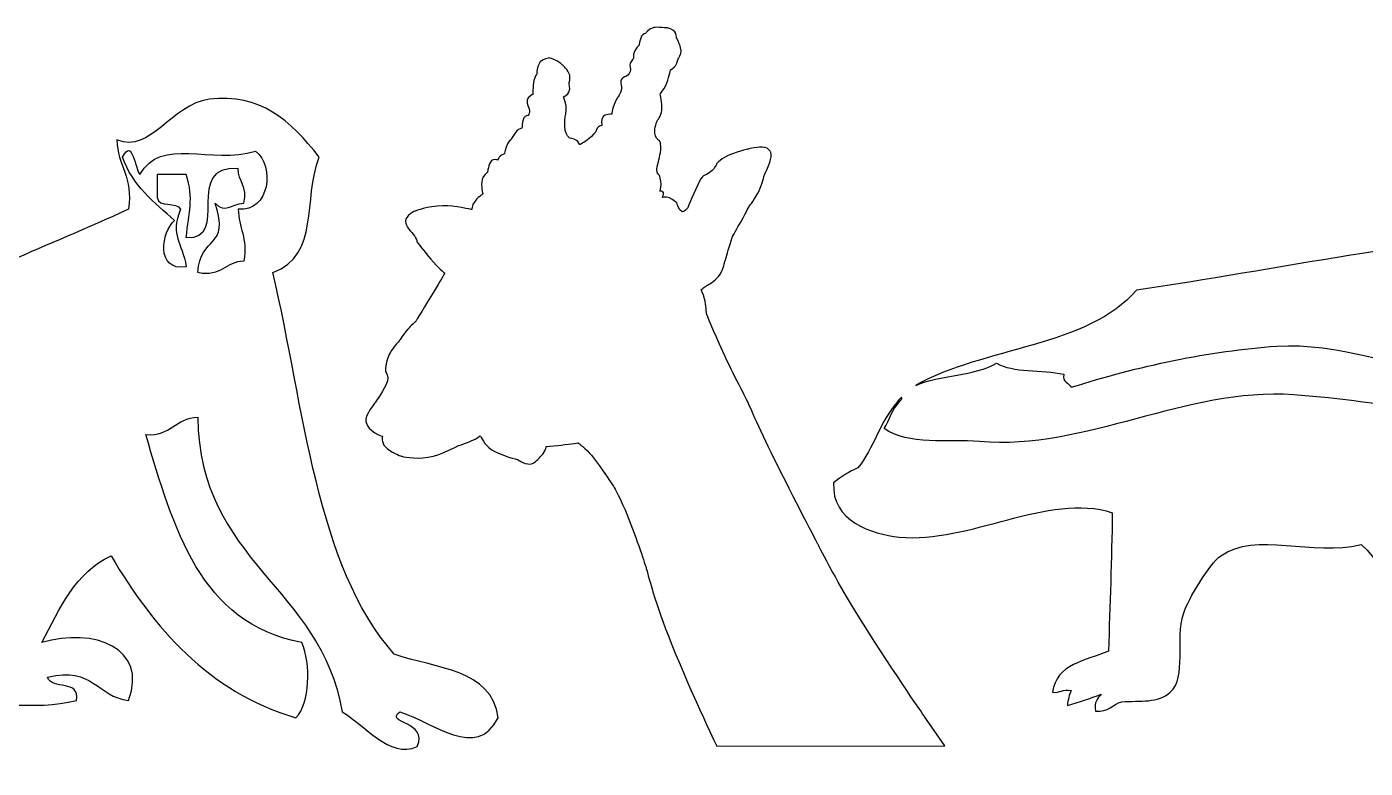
# Model space of a CAD drawing. Header units: centimetres. Extents: x -64 to 65, y -66 to 66.
# Drawn here: x -51.78 to -42.42, y -38.15 to -32.97 of the extents above; entities that cross this region are included whole.
import ezdxf

# ---------------------------------------------------------------- set-up
doc = ezdxf.new("R2010")
doc.units = ezdxf.units.CM
doc.header["$MEASUREMENT"] = 0
doc.layers.add('Layer 1', color=7, linetype='Continuous')

msp = doc.modelspace()

# ---------------------------------------------------------------- linework, layer by layer
at = {"layer": 'Layer 1'}
for points, knots in [([(-49.29399, -35.83276), (-49.29399, -35.83276), (-49.39509, -35.79781), (-49.4103, -35.72867), (-49.4103, -35.72867), (-49.41945, -35.68766), (-49.34561, -35.59693), (-49.34561, -35.59693), (-49.34561, -35.59693), (-49.34561, -35.59693), (-49.27946, -35.50888), (-49.25766, -35.4445), (-49.25766, -35.4445), (-49.24877, -35.41849), (-49.2716, -35.37761), (-49.2716, -35.37761), (-49.2716, -35.37761), (-49.2716, -35.37761), (-49.27536, -35.32239), (-49.24689, -35.25876), (-49.24689, -35.25876), (-49.23501, -35.23185), (-49.1749, -35.16123), (-49.1749, -35.16123), (-49.1749, -35.16123), (-49.1749, -35.16123), (-49.14863, -35.12133), (-49.11598, -35.08283), (-49.11598, -35.08283), (-49.09495, -35.05822), (-49.06177, -35.02864), (-49.06177, -35.02864), (-49.06177, -35.02864), (-49.06177, -35.02864), (-48.99094, -34.91487), (-48.93218, -34.81711), (-48.93218, -34.81711), (-48.89374, -34.75274), (-48.85844, -34.68958), (-48.85844, -34.68958), (-48.85844, -34.68958), (-48.85844, -34.68958), (-48.9026, -34.65362), (-48.9557, -34.59325), (-48.9557, -34.59325), (-48.99814, -34.54531), (-49.05209, -34.46998), (-49.05209, -34.46998), (-49.05209, -34.46998), (-49.05209, -34.46998), (-49.05706, -34.44508), (-49.06955, -34.4296), (-49.06955, -34.4296), (-49.09249, -34.40047), (-49.12995, -34.36673), (-49.13197, -34.32636), (-49.13197, -34.32636), (-49.13356, -34.28583), (-49.06196, -34.25495), (-49.06196, -34.25495), (-49.06196, -34.25495), (-49.06196, -34.25495), (-48.98184, -34.22167), (-48.87043, -34.21926), (-48.87043, -34.21926), (-48.79055, -34.21757), (-48.66805, -34.24617), (-48.66805, -34.24617), (-48.66805, -34.24617), (-48.66805, -34.24617), (-48.66961, -34.22019), (-48.64807, -34.18976), (-48.64807, -34.18976), (-48.63135, -34.16619), (-48.59073, -34.13634), (-48.59073, -34.13634), (-48.59073, -34.13634), (-48.59073, -34.13634), (-48.60563, -34.08176), (-48.59615, -34.03659), (-48.59615, -34.03659), (-48.59073, -34.01063), (-48.55855, -33.98359), (-48.55855, -33.98359), (-48.55855, -33.98359), (-48.55855, -33.98359), (-48.5517, -33.9285), (-48.53069, -33.90353), (-48.53069, -33.90353), (-48.51939, -33.89033), (-48.48725, -33.89961), (-48.48725, -33.89961), (-48.48725, -33.89961), (-48.48725, -33.89961), (-48.48042, -33.88127), (-48.46759, -33.86958), (-48.46759, -33.86958), (-48.45841, -33.86132), (-48.44216, -33.85863), (-48.44216, -33.85863), (-48.44216, -33.85863), (-48.44216, -33.85863), (-48.43303, -33.81574), (-48.41874, -33.7855), (-48.41874, -33.7855), (-48.41014, -33.76764), (-48.39257, -33.75534), (-48.39257, -33.75534), (-48.39257, -33.75534), (-48.39257, -33.75534), (-48.37408, -33.71822), (-48.35217, -33.6947), (-48.35217, -33.6947), (-48.33854, -33.68081), (-48.31714, -33.67565), (-48.31714, -33.67565), (-48.31714, -33.67565), (-48.31714, -33.67565), (-48.31754, -33.62924), (-48.30428, -33.60363), (-48.30428, -33.60363), (-48.296, -33.58752), (-48.27205, -33.58733), (-48.27205, -33.58733), (-48.27205, -33.58733), (-48.27205, -33.58733), (-48.26141, -33.56394), (-48.26432, -33.55106), (-48.26432, -33.55106), (-48.26877, -33.5291), (-48.28697, -33.50907), (-48.28117, -33.48174), (-48.28117, -33.48174), (-48.27598, -33.4566), (-48.24185, -33.44115), (-48.24185, -33.44115), (-48.24185, -33.44115), (-48.24185, -33.44115), (-48.24132, -33.38445), (-48.23304, -33.34214), (-48.23304, -33.34214), (-48.22836, -33.31777), (-48.21383, -33.29682), (-48.21383, -33.29682), (-48.21383, -33.29682), (-48.21383, -33.29682), (-48.21523, -33.24573), (-48.18914, -33.21281), (-48.18914, -33.21281), (-48.17409, -33.19365), (-48.1258, -33.18487), (-48.1258, -33.18487), (-48.1258, -33.18487), (-48.1258, -33.18487), (-48.10127, -33.19014), (-48.07434, -33.20485), (-48.07434, -33.20485), (-48.05534, -33.21512), (-48.03092, -33.23655), (-48.03092, -33.23655), (-48.03092, -33.23655), (-48.03092, -33.23655), (-47.99568, -33.26769), (-47.98292, -33.30547), (-47.98292, -33.30547), (-47.97707, -33.32288), (-47.98787, -33.36347), (-47.98787, -33.36347), (-47.98787, -33.36347), (-47.98787, -33.36347), (-47.97673, -33.3957), (-47.98837, -33.4235), (-47.98837, -33.4235), (-47.99525, -33.44046), (-48.02676, -33.45835), (-48.02676, -33.45835), (-48.02676, -33.45835), (-48.02676, -33.45835), (-48.01131, -33.48838), (-48.00877, -33.52264), (-48.00877, -33.52264), (-48.00594, -33.5614), (-48.01576, -33.60463), (-48.01576, -33.60463), (-48.01576, -33.60463), (-48.01576, -33.60463), (-48.02269, -33.6527), (-48.0142, -33.69266), (-48.0142, -33.69266), (-48.00804, -33.7206), (-47.98584, -33.74468), (-47.98584, -33.74468), (-47.98584, -33.74468), (-47.98584, -33.74468), (-47.9561, -33.74849), (-47.93467, -33.76259), (-47.93467, -33.76259), (-47.92218, -33.77047), (-47.91268, -33.79201), (-47.91268, -33.79201), (-47.91268, -33.79201), (-47.91268, -33.79201), (-47.87855, -33.77479), (-47.84585, -33.74827), (-47.84585, -33.74827), (-47.82558, -33.73218), (-47.80053, -33.70173), (-47.80053, -33.70173), (-47.80053, -33.70173), (-47.80053, -33.70173), (-47.79481, -33.67876), (-47.78243, -33.66596), (-47.78243, -33.66596), (-47.77447, -33.65821), (-47.75751, -33.65853), (-47.75751, -33.65853), (-47.75751, -33.65853), (-47.75751, -33.65853), (-47.76828, -33.61662), (-47.74775, -33.59312), (-47.74775, -33.59312), (-47.73852, -33.58235), (-47.68867, -33.57883), (-47.68867, -33.57883), (-47.68867, -33.57883), (-47.68867, -33.57883), (-47.6846, -33.5452), (-47.67269, -33.51152), (-47.67269, -33.51152), (-47.66499, -33.48959), (-47.64774, -33.46257), (-47.64774, -33.46257), (-47.64774, -33.46257), (-47.64774, -33.46257), (-47.6266, -33.43577), (-47.62017, -33.40447), (-47.62017, -33.40447), (-47.61665, -33.38703), (-47.62626, -33.35507), (-47.62626, -33.35507), (-47.62626, -33.35507), (-47.62626, -33.35507), (-47.6266, -33.34049), (-47.61597, -33.32903), (-47.61597, -33.32903), (-47.60877, -33.32085), (-47.58951, -33.31411), (-47.58951, -33.31411), (-47.58951, -33.31411), (-47.58951, -33.31411), (-47.56586, -33.30022), (-47.5594, -33.27969), (-47.5594, -33.27969), (-47.55406, -33.26225), (-47.56639, -33.23929), (-47.5594, -33.22286), (-47.5594, -33.22286), (-47.54887, -33.19857), (-47.53583, -33.18905), (-47.53583, -33.18905), (-47.53583, -33.18905), (-47.53583, -33.18905), (-47.54094, -33.16505), (-47.5308, -33.14127), (-47.5308, -33.14127), (-47.52143, -33.1187), (-47.49699, -33.09658), (-47.49699, -33.09658), (-47.49699, -33.09658), (-47.49699, -33.09658), (-47.49395, -33.05787), (-47.48003, -33.03319), (-47.48003, -33.03319), (-47.47156, -33.01819), (-47.44992, -33.01276), (-47.44992, -33.01276), (-47.44992, -33.01276), (-47.44992, -33.01276), (-47.44063, -32.98384), (-47.39518, -32.97286), (-47.39518, -32.97286), (-47.37229, -32.96733), (-47.29683, -32.97596), (-47.29683, -32.97596), (-47.29683, -32.97596), (-47.29683, -32.97596), (-47.26405, -32.98353), (-47.24645, -33.00308), (-47.24645, -33.00308), (-47.23618, -33.01446), (-47.23669, -33.04298), (-47.23669, -33.04298), (-47.23669, -33.04298), (-47.23669, -33.04298), (-47.20825, -33.0909), (-47.2042, -33.13323), (-47.2042, -33.13323), (-47.20206, -33.1604), (-47.22367, -33.18903), (-47.22367, -33.18903), (-47.22367, -33.18903), (-47.22367, -33.18903), (-47.22769, -33.21639), (-47.24367, -33.23978), (-47.24367, -33.23978), (-47.25282, -33.25349), (-47.27733, -33.26899), (-47.27733, -33.26899), (-47.27733, -33.26899), (-47.27733, -33.26899), (-47.28961, -33.32932), (-47.31101, -33.37877), (-47.31101, -33.37877), (-47.32355, -33.40737), (-47.35075, -33.43679), (-47.35075, -33.43679), (-47.35075, -33.43679), (-47.35075, -33.43679), (-47.33276, -33.49651), (-47.33895, -33.55223), (-47.33895, -33.55223), (-47.34302, -33.58805), (-47.37226, -33.62817), (-47.37226, -33.62817), (-47.37226, -33.62817), (-47.37226, -33.62817), (-47.39073, -33.67513), (-47.38851, -33.71241), (-47.38851, -33.71241), (-47.38658, -33.739), (-47.36364, -33.75953), (-47.36364, -33.75953), (-47.36364, -33.75953), (-47.36364, -33.75953), (-47.34467, -33.75329), (-47.34557, -33.81332), (-47.34557, -33.81332), (-47.34607, -33.84891), (-47.36565, -33.9231), (-47.36565, -33.9231), (-47.36565, -33.9231), (-47.36565, -33.9231), (-47.37544, -33.95937), (-47.37226, -33.98374), (-47.37226, -33.98374), (-47.37091, -33.99385), (-47.35493, -34.00731), (-47.35493, -34.00731), (-47.35493, -34.00731), (-47.35493, -34.00731), (-47.34355, -34.03895), (-47.34305, -34.06959), (-47.34305, -34.06959), (-47.34257, -34.09256), (-47.35279, -34.11716), (-47.35279, -34.11716), (-47.35279, -34.11716), (-47.35279, -34.11716), (-47.33101, -34.11613), (-47.32641, -34.1278), (-47.32641, -34.1278), (-47.32226, -34.13881), (-47.33578, -34.16228), (-47.33578, -34.16228), (-47.33578, -34.16228), (-47.33578, -34.16228), (-47.31443, -34.15331), (-47.2845, -34.16408), (-47.2845, -34.16408), (-47.26743, -34.17035), (-47.23441, -34.19863), (-47.23441, -34.19863), (-47.23441, -34.19863), (-47.23441, -34.19863), (-47.21896, -34.25202), (-47.19607, -34.26232), (-47.19607, -34.26232), (-47.18374, -34.26788), (-47.15683, -34.23319), (-47.15683, -34.23319), (-47.15683, -34.23319), (-47.15683, -34.23319), (-47.10616, -34.11011), (-47.07478, -34.04602), (-47.07478, -34.04602), (-47.06346, -34.02305), (-47.04729, -34.00932), (-47.04729, -34.00932), (-47.04729, -34.00932), (-47.04729, -34.00932), (-47.01284, -33.99606), (-46.98694, -33.97328), (-46.98694, -33.97328), (-46.96945, -33.95767), (-46.9568, -33.92957), (-46.9568, -33.92957), (-46.9568, -33.92957), (-46.9568, -33.92957), (-46.94106, -33.89975), (-46.87907, -33.86983), (-46.87907, -33.86983), (-46.83121, -33.84676), (-46.73289, -33.82218), (-46.73289, -33.82218), (-46.73289, -33.82218), (-46.73289, -33.82218), (-46.66362, -33.80464), (-46.6178, -33.81051), (-46.6178, -33.81051), (-46.59404, -33.81331), (-46.57779, -33.84133), (-46.57779, -33.84133), (-46.57779, -33.84133), (-46.57779, -33.84133), (-46.56787, -33.86305), (-46.5793, -33.90549), (-46.5793, -33.90549), (-46.59057, -33.94692), (-46.62309, -34.00934), (-46.62309, -34.00934), (-46.62309, -34.00934), (-46.62309, -34.00934), (-46.63299, -34.06292), (-46.65841, -34.11533), (-46.65841, -34.11533), (-46.6846, -34.16952), (-46.72638, -34.22233), (-46.72638, -34.22233), (-46.72638, -34.22233), (-46.72638, -34.22233), (-46.74437, -34.25659), (-46.78422, -34.32819), (-46.78422, -34.32819), (-46.81375, -34.38108), (-46.84462, -34.43551), (-46.84462, -34.43551), (-46.84462, -34.43551), (-46.84462, -34.43551), (-46.85258, -34.46287), (-46.86851, -34.51507), (-46.86851, -34.51507), (-46.88005, -34.55333), (-46.90066, -34.62064), (-46.90066, -34.62064), (-46.90066, -34.62064), (-46.90066, -34.62064), (-46.90929, -34.672), (-46.94207, -34.71422), (-46.94207, -34.71422), (-46.96893, -34.74867), (-47.02121, -34.77555), (-47.02121, -34.77555), (-47.02121, -34.77555), (-47.02121, -34.77555), (-47.03396, -34.78359), (-47.04473, -34.79156), (-47.04473, -34.79156), (-47.05574, -34.79971), (-47.0641, -34.80807), (-47.0641, -34.80807), (-47.0641, -34.80807), (-47.0641, -34.80807), (-47.04889, -34.83074), (-47.03965, -34.87014), (-47.03965, -34.87014), (-47.02978, -34.91335), (-47.02549, -34.9737), (-47.02549, -34.9737), (-47.02549, -34.9737), (-47.02549, -34.9737), (-46.9763, -35.10009), (-46.9118, -35.23873), (-46.9118, -35.23873), (-46.83531, -35.40232), (-46.7413, -35.58285), (-46.7413, -35.58285), (-46.7413, -35.58285), (-46.7413, -35.58285), (-46.65917, -35.77155), (-46.55368, -35.9851), (-46.55368, -35.9851), (-46.41586, -36.26434), (-46.24623, -36.586), (-46.24623, -36.586), (-46.24623, -36.586), (-46.24623, -36.586), (-46.1286, -36.8223), (-45.96746, -37.08231), (-45.96746, -37.08231), (-45.7618, -37.41494), (-45.50166, -37.78949), (-45.50166, -37.78949), (-45.50166, -37.78949), (-45.50166, -37.78949), (-45.35746, -37.99608), (-45.35746, -37.99608), (-45.35746, -37.99608), (-45.35746, -37.99608), (-46.9547, -37.99812), (-46.9547, -37.99812), (-46.9547, -37.99812), (-46.9547, -37.99812), (-47.15346, -37.58169), (-47.29495, -37.22355), (-47.29495, -37.22355), (-47.39269, -36.97606), (-47.44984, -36.7455), (-47.44984, -36.7455), (-47.44984, -36.7455), (-47.44984, -36.7455), (-47.51514, -36.54585), (-47.57864, -36.38717), (-47.57864, -36.38717), (-47.62412, -36.27414), (-47.67363, -36.1859), (-47.67363, -36.1859), (-47.67363, -36.1859), (-47.67363, -36.1859), (-47.75742, -36.05533), (-47.83119, -35.96421), (-47.83119, -35.96421), (-47.87022, -35.91635), (-47.92313, -35.87785), (-47.92313, -35.87785), (-47.92313, -35.87785), (-47.92313, -35.87785), (-48.00118, -35.88812), (-48.06677, -35.89582), (-48.06677, -35.89582), (-48.10545, -35.9), (-48.14718, -35.90386), (-48.14718, -35.90386), (-48.14718, -35.90386), (-48.14718, -35.90386), (-48.14718, -35.92362), (-48.17187, -35.95625), (-48.17187, -35.95625), (-48.18719, -35.97681), (-48.22151, -36.01142), (-48.24304, -36.02113), (-48.24304, -36.02113), (-48.28492, -36.04007), (-48.34721, -35.99412), (-48.34721, -35.99412), (-48.34721, -35.99412), (-48.34721, -35.99412), (-48.45455, -35.97166), (-48.53213, -35.92281), (-48.53213, -35.92281), (-48.57597, -35.89519), (-48.60973, -35.82854), (-48.60973, -35.82854), (-48.60973, -35.82854), (-48.60973, -35.82854), (-48.63227, -35.84616), (-48.67215, -35.86399), (-48.67215, -35.86399), (-48.71226, -35.88174), (-48.7692, -35.89936), (-48.7692, -35.89936), (-48.7692, -35.89936), (-48.7692, -35.89936), (-48.87226, -35.95979), (-48.97507, -35.97821), (-48.97507, -35.97821), (-49.06902, -35.99514), (-49.16311, -35.97056), (-49.16311, -35.97056), (-49.16311, -35.97056), (-49.16311, -35.97056), (-49.23833, -35.94257), (-49.27503, -35.90407), (-49.27503, -35.90407), (-49.30259, -35.87507), (-49.29399, -35.83276), (-49.29399, -35.83276)], [0, 0, 0, 0, 0.0068966, 0.0068966, 0.0068966, 0.0068966, 0.0137931, 0.0137931, 0.0137931, 0.0137931, 0.0206897, 0.0206897, 0.0206897, 0.0206897, 0.0275862, 0.0275862, 0.0275862, 0.0275862, 0.0344828, 0.0344828, 0.0344828, 0.0344828, 0.0413793, 0.0413793, 0.0413793, 0.0413793, 0.0482759, 0.0482759, 0.0482759, 0.0482759, 0.0551724, 0.0551724, 0.0551724, 0.0551724, 0.062069, 0.062069, 0.062069, 0.062069, 0.0689655, 0.0689655, 0.0689655, 0.0689655, 0.0758621, 0.0758621, 0.0758621, 0.0758621, 0.0827586, 0.0827586, 0.0827586, 0.0827586, 0.0896552, 0.0896552, 0.0896552, 0.0896552, 0.0965517, 0.0965517, 0.0965517, 0.0965517, 0.1034483, 0.1034483, 0.1034483, 0.1034483, 0.1103448, 0.1103448, 0.1103448, 0.1103448, 0.1172414, 0.1172414, 0.1172414, 0.1172414, 0.1241379, 0.1241379, 0.1241379, 0.1241379, 0.1310345, 0.1310345, 0.1310345, 0.1310345, 0.137931, 0.137931, 0.137931, 0.137931, 0.1448276, 0.1448276, 0.1448276, 0.1448276, 0.1517241, 0.1517241, 0.1517241, 0.1517241, 0.1586207, 0.1586207, 0.1586207, 0.1586207, 0.1655172, 0.1655172, 0.1655172, 0.1655172, 0.1724138, 0.1724138, 0.1724138, 0.1724138, 0.1793103, 0.1793103, 0.1793103, 0.1793103, 0.1862069, 0.1862069, 0.1862069, 0.1862069, 0.1931034, 0.1931034, 0.1931034, 0.1931034, 0.2, 0.2, 0.2, 0.2, 0.2068966, 0.2068966, 0.2068966, 0.2068966, 0.2137931, 0.2137931, 0.2137931, 0.2137931, 0.2206897, 0.2206897, 0.2206897, 0.2206897, 0.2275862, 0.2275862, 0.2275862, 0.2275862, 0.2344828, 0.2344828, 0.2344828, 0.2344828, 0.2413793, 0.2413793, 0.2413793, 0.2413793, 0.2482759, 0.2482759, 0.2482759, 0.2482759, 0.2551724, 0.2551724, 0.2551724, 0.2551724, 0.262069, 0.262069, 0.262069, 0.262069, 0.2689655, 0.2689655, 0.2689655, 0.2689655, 0.2758621, 0.2758621, 0.2758621, 0.2758621, 0.2827586, 0.2827586, 0.2827586, 0.2827586, 0.2896552, 0.2896552, 0.2896552, 0.2896552, 0.2965517, 0.2965517, 0.2965517, 0.2965517, 0.3034483, 0.3034483, 0.3034483, 0.3034483, 0.3103448, 0.3103448, 0.3103448, 0.3103448, 0.3172414, 0.3172414, 0.3172414, 0.3172414, 0.3241379, 0.3241379, 0.3241379, 0.3241379, 0.3310345, 0.3310345, 0.3310345, 0.3310345, 0.337931, 0.337931, 0.337931, 0.337931, 0.3448276, 0.3448276, 0.3448276, 0.3448276, 0.3517241, 0.3517241, 0.3517241, 0.3517241, 0.3586207, 0.3586207, 0.3586207, 0.3586207, 0.3655172, 0.3655172, 0.3655172, 0.3655172, 0.3724138, 0.3724138, 0.3724138, 0.3724138, 0.3793103, 0.3793103, 0.3793103, 0.3793103, 0.3862069, 0.3862069, 0.3862069, 0.3862069, 0.3931034, 0.3931034, 0.3931034, 0.3931034, 0.4, 0.4, 0.4, 0.4, 0.4068966, 0.4068966, 0.4068966, 0.4068966, 0.4137931, 0.4137931, 0.4137931, 0.4137931, 0.4206897, 0.4206897, 0.4206897, 0.4206897, 0.4275862, 0.4275862, 0.4275862, 0.4275862, 0.4344828, 0.4344828, 0.4344828, 0.4344828, 0.4413793, 0.4413793, 0.4413793, 0.4413793, 0.4482759, 0.4482759, 0.4482759, 0.4482759, 0.4551724, 0.4551724, 0.4551724, 0.4551724, 0.462069, 0.462069, 0.462069, 0.462069, 0.4689655, 0.4689655, 0.4689655, 0.4689655, 0.4758621, 0.4758621, 0.4758621, 0.4758621, 0.4827586, 0.4827586, 0.4827586, 0.4827586, 0.4896552, 0.4896552, 0.4896552, 0.4896552, 0.4965517, 0.4965517, 0.4965517, 0.4965517, 0.5034483, 0.5034483, 0.5034483, 0.5034483, 0.5103448, 0.5103448, 0.5103448, 0.5103448, 0.5172414, 0.5172414, 0.5172414, 0.5172414, 0.5241379, 0.5241379, 0.5241379, 0.5241379, 0.5310345, 0.5310345, 0.5310345, 0.5310345, 0.537931, 0.537931, 0.537931, 0.537931, 0.5448276, 0.5448276, 0.5448276, 0.5448276, 0.5517241, 0.5517241, 0.5517241, 0.5517241, 0.5586207, 0.5586207, 0.5586207, 0.5586207, 0.5655172, 0.5655172, 0.5655172, 0.5655172, 0.5724138, 0.5724138, 0.5724138, 0.5724138, 0.5793103, 0.5793103, 0.5793103, 0.5793103, 0.5862069, 0.5862069, 0.5862069, 0.5862069, 0.5931034, 0.5931034, 0.5931034, 0.5931034, 0.6, 0.6, 0.6, 0.6, 0.6068966, 0.6068966, 0.6068966, 0.6068966, 0.6137931, 0.6137931, 0.6137931, 0.6137931, 0.6206897, 0.6206897, 0.6206897, 0.6206897, 0.6275862, 0.6275862, 0.6275862, 0.6275862, 0.6344828, 0.6344828, 0.6344828, 0.6344828, 0.6413793, 0.6413793, 0.6413793, 0.6413793, 0.6482759, 0.6482759, 0.6482759, 0.6482759, 0.6551724, 0.6551724, 0.6551724, 0.6551724, 0.662069, 0.662069, 0.662069, 0.662069, 0.6689655, 0.6689655, 0.6689655, 0.6689655, 0.6758621, 0.6758621, 0.6758621, 0.6758621, 0.6827586, 0.6827586, 0.6827586, 0.6827586, 0.6896552, 0.6896552, 0.6896552, 0.6896552, 0.6965517, 0.6965517, 0.6965517, 0.6965517, 0.7034483, 0.7034483, 0.7034483, 0.7034483, 0.7103448, 0.7103448, 0.7103448, 0.7103448, 0.7172414, 0.7172414, 0.7172414, 0.7172414, 0.7241379, 0.7241379, 0.7241379, 0.7241379, 0.7310345, 0.7310345, 0.7310345, 0.7310345, 0.737931, 0.737931, 0.737931, 0.737931, 0.7448276, 0.7448276, 0.7448276, 0.7448276, 0.7517241, 0.7517241, 0.7517241, 0.7517241, 0.7586207, 0.7586207, 0.7586207, 0.7586207, 0.7655172, 0.7655172, 0.7655172, 0.7655172, 0.7724138, 0.7724138, 0.7724138, 0.7724138, 0.7793103, 0.7793103, 0.7793103, 0.7793103, 0.7862069, 0.7862069, 0.7862069, 0.7862069, 0.7931034, 0.7931034, 0.7931034, 0.7931034, 0.8, 0.8, 0.8, 0.8, 0.8068966, 0.8068966, 0.8068966, 0.8068966, 0.8137931, 0.8137931, 0.8137931, 0.8137931, 0.8206897, 0.8206897, 0.8206897, 0.8206897, 0.8275862, 0.8275862, 0.8275862, 0.8275862, 0.8344828, 0.8344828, 0.8344828, 0.8344828, 0.8413793, 0.8413793, 0.8413793, 0.8413793, 0.8482759, 0.8482759, 0.8482759, 0.8482759, 0.8551724, 0.8551724, 0.8551724, 0.8551724, 0.862069, 0.862069, 0.862069, 0.862069, 0.8689655, 0.8689655, 0.8689655, 0.8689655, 0.8758621, 0.8758621, 0.8758621, 0.8758621, 0.8827586, 0.8827586, 0.8827586, 0.8827586, 0.8896552, 0.8896552, 0.8896552, 0.8896552, 0.8965517, 0.8965517, 0.8965517, 0.8965517, 0.9034483, 0.9034483, 0.9034483, 0.9034483, 0.9103448, 0.9103448, 0.9103448, 0.9103448, 0.9172414, 0.9172414, 0.9172414, 0.9172414, 0.9241379, 0.9241379, 0.9241379, 0.9241379, 0.9310345, 0.9310345, 0.9310345, 0.9310345, 0.937931, 0.937931, 0.937931, 0.937931, 0.9448276, 0.9448276, 0.9448276, 0.9448276, 0.9517241, 0.9517241, 0.9517241, 0.9517241, 0.9586207, 0.9586207, 0.9586207, 0.9586207, 0.9655172, 0.9655172, 0.9655172, 0.9655172, 0.9724138, 0.9724138, 0.9724138, 0.9724138, 0.9793103, 0.9793103, 0.9793103, 0.9793103, 0.9862069, 0.9862069, 0.9862069, 0.9862069, 1, 1, 1, 1]), ([(-38.78072, -33.31655), (-38.73426, -33.24088), (-38.68439, -33.16859), (-38.64988, -33.08096), (-38.64988, -33.08096), (-38.64028, -33.09879), (-38.59691, -33.14848), (-38.57133, -33.10713), (-38.57133, -33.10713), (-38.55024, -33.13338), (-38.61721, -33.18288), (-38.62369, -33.22495), (-38.62369, -33.22495), (-38.5821, -33.22291), (-38.56612, -33.19524), (-38.51899, -33.19876), (-38.51899, -33.19876), (-38.51899, -33.22056), (-38.51899, -33.24236), (-38.51899, -33.26419), (-38.51899, -33.26419), (-38.47208, -33.2675), (-38.47102, -33.22493), (-38.42736, -33.22498), (-38.42736, -33.22498), (-38.46758, -33.28507), (-38.53113, -33.32187), (-38.57132, -33.38204), (-38.57132, -33.38204), (-38.57116, -33.40802), (-38.5356, -33.39868), (-38.54513, -33.4344), (-38.54513, -33.4344), (-38.50296, -33.42421), (-38.46782, -33.40702), (-38.44043, -33.38204), (-38.44043, -33.38204), (-38.40622, -33.41289), (-38.47628, -33.45014), (-38.47969, -33.48674), (-38.47969, -33.48674), (-38.46998, -33.51624), (-38.40632, -33.49185), (-38.37499, -33.49981), (-38.37499, -33.49981), (-38.45582, -33.59789), (-38.53988, -33.69266), (-38.53205, -33.87935), (-38.53205, -33.87935), (-38.38994, -33.85572), (-38.36994, -33.70999), (-38.2441, -33.66999), (-38.2441, -33.66999), (-38.25998, -33.71082), (-38.27588, -33.75164), (-38.29649, -33.78776), (-38.29649, -33.78776), (-38.27302, -33.78943), (-38.26884, -33.77175), (-38.2441, -33.77466), (-38.2441, -33.77466), (-38.26654, -33.83075), (-38.32549, -33.85038), (-38.33573, -33.91859), (-38.33573, -33.91859), (-38.30618, -33.92589), (-38.23222, -33.86546), (-38.19182, -33.84009), (-38.19182, -33.84009), (-38.18433, -33.90452), (-38.32152, -33.93703), (-38.30959, -34.04948), (-38.30959, -34.04948), (-38.28535, -34.0812), (-38.21331, -34.05067), (-38.19182, -34.03641), (-38.19182, -34.03641), (-38.176, -34.07014), (-38.26664, -34.10944), (-38.28339, -34.15418), (-38.28339, -34.15418), (-38.24246, -34.19429), (-38.18671, -34.13817), (-38.12633, -34.15418), (-38.12633, -34.15418), (-38.19605, -34.19355), (-38.28709, -34.21154), (-38.34879, -34.25888), (-38.34879, -34.25888), (-38.27526, -34.30746), (-38.1331, -34.28746), (-38.07397, -34.35051), (-38.07397, -34.35051), (-38.10927, -34.38067), (-38.2002, -34.35514), (-38.25722, -34.36358), (-38.25722, -34.36358), (-38.28963, -34.38842), (-38.19975, -34.40126), (-38.17867, -34.41594), (-38.17867, -34.41594), (-38.18063, -34.44018), (-38.22296, -34.42401), (-38.23103, -34.44213), (-38.23103, -34.44213), (-38.20391, -34.48915), (-38.14369, -34.50312), (-38.10019, -34.53373), (-38.10019, -34.53373), (-38.10593, -34.55312), (-38.11689, -34.5286), (-38.1394, -34.53373), (-38.1394, -34.53373), (-38.11159, -34.61059), (-38.04029, -34.64398), (-38.02163, -34.73008), (-38.02163, -34.73008), (-38.04436, -34.74342), (-38.09606, -34.67412), (-38.12633, -34.65153), (-38.12633, -34.65153), (-38.14596, -34.65537), (-38.11826, -34.72072), (-38.10019, -34.73008), (-38.10019, -34.73008), (-38.12551, -34.75024), (-38.16541, -34.6737), (-38.19182, -34.65153), (-38.19182, -34.65153), (-38.16417, -34.72863), (-38.12935, -34.79845), (-38.08707, -34.86092), (-38.08707, -34.86092), (-38.10051, -34.8901), (-38.14726, -34.84383), (-38.19182, -34.86092), (-38.19182, -34.86092), (-38.17735, -34.91632), (-38.12713, -34.93585), (-38.12634, -35.00488), (-38.12634, -35.00488), (-38.17248, -34.9943), (-38.18711, -34.95217), (-38.24411, -34.95252), (-38.24411, -34.95252), (-38.3428, -35.02224), (-38.17667, -35.06947), (-38.21797, -35.20118), (-38.21797, -35.20118), (-38.26144, -35.17922), (-38.26226, -35.11458), (-38.3096, -35.09648), (-38.3096, -35.09648), (-38.30904, -35.13953), (-38.28748, -35.16165), (-38.29653, -35.21425), (-38.29653, -35.21425), (-38.32143, -35.20861), (-38.32939, -35.1861), (-38.36196, -35.18806), (-38.36196, -35.18806), (-38.3419, -35.23783), (-38.30925, -35.27498), (-38.29653, -35.33202), (-38.29653, -35.33202), (-38.30701, -35.32514), (-38.31778, -35.31839), (-38.33574, -35.31895), (-38.33574, -35.31895), (-38.36828, -35.35239), (-38.26406, -35.36004), (-38.27031, -35.41058), (-38.27031, -35.41058), (-38.31151, -35.39502), (-38.33955, -35.36639), (-38.38808, -35.35822), (-38.38808, -35.35822), (-38.42597, -35.44709), (-38.37424, -35.50115), (-38.29651, -35.58071), (-38.29651, -35.58071), (-38.3226, -35.59743), (-38.39877, -35.55261), (-38.42735, -35.52835), (-38.42735, -35.52835), (-38.46656, -35.56851), (-38.36726, -35.58103), (-38.37499, -35.6331), (-38.37499, -35.6331), (-38.39949, -35.62262), (-38.42296, -35.61125), (-38.45354, -35.60691), (-38.45354, -35.60691), (-38.41417, -35.6947), (-38.45566, -35.70438), (-38.38806, -35.75087), (-38.38806, -35.75087), (-38.4096, -35.78818), (-38.45913, -35.74457), (-38.47969, -35.7378), (-38.47969, -35.7378), (-38.46347, -35.77825), (-38.44744, -35.81892), (-38.41426, -35.8425), (-38.41426, -35.8425), (-38.43405, -35.86983), (-38.45911, -35.79223), (-38.50589, -35.80324), (-38.50589, -35.80324), (-38.52735, -35.83745), (-38.47239, -35.88582), (-38.44041, -35.90794), (-38.44041, -35.90794), (-38.4461, -35.93723), (-38.50494, -35.91326), (-38.53204, -35.92101), (-38.53204, -35.92101), (-38.48195, -35.99687), (-38.50206, -36.0487), (-38.51897, -36.1566), (-38.51897, -36.1566), (-38.47669, -36.19719), (-38.39475, -36.19817), (-38.33572, -36.22203), (-38.33572, -36.22203), (-38.16983, -36.52815), (-38.51979, -36.92529), (-38.55823, -37.22978), (-38.55823, -37.22978), (-38.54521, -37.28222), (-38.47695, -37.33442), (-38.50587, -37.38684), (-38.50587, -37.38684), (-38.57471, -37.39901), (-38.57506, -37.34265), (-38.62364, -37.33448), (-38.62364, -37.33448), (-38.62472, -37.35522), (-38.61734, -37.38446), (-38.63671, -37.38684), (-38.63671, -37.38684), (-38.61025, -37.47963), (-38.53553, -37.43592), (-38.4928, -37.46539), (-38.4928, -37.46539), (-38.65541, -37.64539), (-38.9908, -37.53982), (-39.01628, -37.3345), (-39.01628, -37.3345), (-39.0411, -37.13466), (-38.83822, -36.99313), (-38.92465, -36.78485), (-38.92465, -36.78485), (-38.98712, -36.74262), (-39.05694, -36.70778), (-39.13404, -36.68015), (-39.13404, -36.68015), (-39.17389, -36.7124), (-39.10589, -36.74704), (-39.09478, -36.77175), (-39.09478, -36.77175), (-39.11327, -36.80615), (-39.2512, -36.68663), (-39.25189, -36.78485), (-39.25189, -36.78485), (-39.28848, -36.76477), (-39.28708, -36.70664), (-39.34346, -36.70632), (-39.34346, -36.70632), (-39.37188, -36.7041), (-39.34941, -36.75273), (-39.35658, -36.77175), (-39.35658, -36.77175), (-39.38592, -36.74008), (-39.41156, -36.70457), (-39.43508, -36.66705), (-39.43508, -36.66705), (-39.49959, -36.73042), (-39.54232, -36.59241), (-39.68374, -36.61469), (-39.68374, -36.61469), (-39.81365, -36.80321), (-39.85127, -37.08411), (-39.99788, -37.25599), (-39.99788, -37.25599), (-40.01159, -37.29298), (-39.97624, -37.34579), (-39.99788, -37.34762), (-39.99788, -37.34762), (-40.14515, -37.54992), (-40.57406, -37.47769), (-40.88781, -37.47848), (-40.88781, -37.47848), (-40.94896, -37.47546), (-40.85966, -37.43953), (-40.87474, -37.39995), (-40.87474, -37.39995), (-40.92961, -37.39302), (-40.94787, -37.42278), (-40.99251, -37.42609), (-40.99251, -37.42609), (-40.991, -37.3709), (-40.94533, -37.35989), (-40.92708, -37.32139), (-40.92708, -37.32139), (-40.932, -37.25416), (-40.99669, -37.36052), (-40.99251, -37.29525), (-40.99251, -37.29525), (-40.92099, -37.11372), (-40.55854, -37.22315), (-40.41667, -37.112), (-40.41667, -37.112), (-40.36592, -36.97193), (-40.35269, -36.69668), (-40.42974, -36.5754), (-40.42974, -36.5754), (-40.89146, -36.55725), (-41.30461, -36.49055), (-41.77777, -36.48383), (-41.77777, -36.48383), (-41.73152, -36.64258), (-41.68879, -36.80488), (-41.64688, -36.96804), (-41.64688, -36.96804), (-41.62307, -36.99103), (-41.57251, -36.9297), (-41.55525, -36.90261), (-41.55525, -36.90261), (-41.53263, -36.93468), (-41.59002, -36.99826), (-41.58144, -37.05967), (-41.58144, -37.05967), (-41.47442, -37.05327), (-41.50124, -36.91304), (-41.41131, -36.88954), (-41.41131, -36.88954), (-41.39721, -36.96008), (-41.38919, -37.03453), (-41.43745, -37.07276), (-41.43745, -37.07276), (-41.39157, -37.07035), (-41.34413, -36.95687), (-41.29349, -36.91568), (-41.29349, -36.91568), (-41.15117, -37.24614), (-41.47891, -37.37116), (-41.77776, -37.33446), (-41.77776, -37.33446), (-42.18477, -37.28453), (-42.20787, -36.7778), (-42.44528, -36.58852), (-42.44528, -36.58852), (-42.77979, -36.67255), (-43.18437, -36.49494), (-43.42683, -36.66702), (-43.42683, -36.66702), (-43.50419, -36.72195), (-43.65482, -36.96854), (-43.68858, -37.07276), (-43.68858, -37.07276), (-43.74621, -37.25067), (-43.66254, -37.51599), (-43.78021, -37.62241), (-43.78021, -37.62241), (-43.86403, -37.69821), (-43.99047, -37.68043), (-44.12049, -37.68789), (-44.12049, -37.68789), (-44.18582, -37.70543), (-44.20918, -37.76494), (-44.30369, -37.75332), (-44.30369, -37.75332), (-44.31599, -37.68868), (-44.28776, -37.66455), (-44.26448, -37.6355), (-44.26448, -37.6355), (-44.34028, -37.66445), (-44.41868, -37.69069), (-44.50001, -37.71405), (-44.50001, -37.71405), (-44.49681, -37.67365), (-44.48673, -37.64007), (-44.47387, -37.60935), (-44.47387, -37.60935), (-44.5321, -37.59911), (-44.55242, -37.62676), (-44.60471, -37.62242), (-44.60471, -37.62242), (-44.5782, -37.42213), (-44.37135, -37.40213), (-44.21212, -37.33447), (-44.21212, -37.33447), (-44.204, -37.01102), (-44.19005, -36.69341), (-44.18593, -36.36599), (-44.18593, -36.36599), (-44.63443, -36.2202), (-45.18852, -36.58623), (-45.67794, -36.53614), (-45.67794, -36.53614), (-45.86667, -36.51683), (-46.15371, -36.42512), (-46.13601, -36.1566), (-46.13601, -36.1566), (-46.08584, -36.11517), (-46.02946, -36.07992), (-45.96588, -36.0519), (-45.96588, -36.0519), (-45.85592, -35.91754), (-45.80882, -35.7203), (-45.691, -35.59383), (-45.691, -35.59383), (-45.66909, -35.55017), (-45.63766, -35.55017), (-45.67793, -35.59383), (-45.67793, -35.59383), (-45.72701, -35.64069), (-45.74603, -35.71766), (-45.78263, -35.77705), (-45.78263, -35.77705), (-45.61689, -35.89646), (-45.33128, -35.85026), (-45.11517, -35.86865), (-45.11517, -35.86865), (-44.36719, -35.93247), (-43.68007, -35.48934), (-42.91643, -35.54147), (-42.91643, -35.54147), (-42.05161, -35.6005), (-41.21132, -35.8545), (-40.39048, -35.81632), (-40.39048, -35.81632), (-39.93352, -35.79505), (-39.6093, -35.74081), (-39.34347, -35.4368), (-39.34347, -35.4368), (-40.17365, -35.39177), (-40.96915, -35.43111), (-41.76473, -35.38444), (-41.76473, -35.38444), (-42.20407, -35.35867), (-42.6024, -35.17156), (-43.0342, -35.20122), (-43.0342, -35.20122), (-43.50659, -35.23363), (-44.0049, -35.34063), (-44.47385, -35.48914), (-44.47385, -35.48914), (-44.48869, -35.45599), (-44.53695, -35.45628), (-44.52621, -35.39754), (-44.52621, -35.39754), (-44.67586, -35.36396), (-44.88416, -35.38907), (-44.99735, -35.31899), (-44.99735, -35.31899), (-45.14329, -35.413), (-45.39645, -35.39977), (-45.56015, -35.47605), (-45.56015, -35.47605), (-45.09242, -35.20649), (-44.35354, -35.20811), (-44.0158, -34.80859), (-44.0158, -34.80859), (-43.04232, -34.66902), (-42.01743, -34.44365), (-40.94018, -34.37668), (-40.94018, -34.37668), (-40.21453, -34.33162), (-39.46333, -34.38417), (-39.02939, -34.73008), (-39.02939, -34.73008), (-38.95827, -34.70518), (-38.89633, -34.67116), (-38.85926, -34.61226), (-38.85926, -34.61226), (-38.88908, -34.41522), (-39.06262, -34.36188), (-39.06865, -34.14112), (-39.06865, -34.14112), (-39.09701, -34.08654), (-39.14482, -34.05151), (-39.16028, -33.98406), (-39.16028, -33.98406), (-39.11398, -33.94432), (-39.12329, -34.04391), (-39.08173, -34.04949), (-39.08173, -34.04949), (-39.05144, -33.84253), (-39.08948, -33.47024), (-39.0163, -33.26421), (-39.0163, -33.26421), (-38.98598, -33.32549), (-39.0118, -33.44296), (-39.00318, -33.52602), (-39.00318, -33.52602), (-38.97289, -33.47345), (-38.99016, -33.37328), (-38.96397, -33.3166), (-38.96397, -33.3166), (-38.9631, -33.25543), (-38.93405, -33.33192), (-38.91161, -33.3297), (-38.91161, -33.3297), (-38.87679, -33.25104), (-38.87377, -33.14063), (-38.84618, -33.05482), (-38.84618, -33.05482), (-38.81586, -33.11176), (-38.84163, -33.22479), (-38.83306, -33.30348), (-38.83306, -33.30348), (-38.79951, -33.25853), (-38.77342, -33.20606), (-38.75456, -33.14642), (-38.75456, -33.14642), (-38.73005, -33.1846), (-38.7835, -33.25656), (-38.78072, -33.31655)], [0, 0, 0, 0, 0.0076336, 0.0076336, 0.0076336, 0.0076336, 0.0152672, 0.0152672, 0.0152672, 0.0152672, 0.0229008, 0.0229008, 0.0229008, 0.0229008, 0.0305344, 0.0305344, 0.0305344, 0.0305344, 0.0381679, 0.0381679, 0.0381679, 0.0381679, 0.0458015, 0.0458015, 0.0458015, 0.0458015, 0.0534351, 0.0534351, 0.0534351, 0.0534351, 0.0610687, 0.0610687, 0.0610687, 0.0610687, 0.0687023, 0.0687023, 0.0687023, 0.0687023, 0.0763359, 0.0763359, 0.0763359, 0.0763359, 0.0839695, 0.0839695, 0.0839695, 0.0839695, 0.0916031, 0.0916031, 0.0916031, 0.0916031, 0.0992366, 0.0992366, 0.0992366, 0.0992366, 0.1068702, 0.1068702, 0.1068702, 0.1068702, 0.1145038, 0.1145038, 0.1145038, 0.1145038, 0.1221374, 0.1221374, 0.1221374, 0.1221374, 0.129771, 0.129771, 0.129771, 0.129771, 0.1374046, 0.1374046, 0.1374046, 0.1374046, 0.1450382, 0.1450382, 0.1450382, 0.1450382, 0.1526718, 0.1526718, 0.1526718, 0.1526718, 0.1603053, 0.1603053, 0.1603053, 0.1603053, 0.1679389, 0.1679389, 0.1679389, 0.1679389, 0.1755725, 0.1755725, 0.1755725, 0.1755725, 0.1832061, 0.1832061, 0.1832061, 0.1832061, 0.1908397, 0.1908397, 0.1908397, 0.1908397, 0.1984733, 0.1984733, 0.1984733, 0.1984733, 0.2061069, 0.2061069, 0.2061069, 0.2061069, 0.2137405, 0.2137405, 0.2137405, 0.2137405, 0.221374, 0.221374, 0.221374, 0.221374, 0.2290076, 0.2290076, 0.2290076, 0.2290076, 0.2366412, 0.2366412, 0.2366412, 0.2366412, 0.2442748, 0.2442748, 0.2442748, 0.2442748, 0.2519084, 0.2519084, 0.2519084, 0.2519084, 0.259542, 0.259542, 0.259542, 0.259542, 0.2671756, 0.2671756, 0.2671756, 0.2671756, 0.2748092, 0.2748092, 0.2748092, 0.2748092, 0.2824427, 0.2824427, 0.2824427, 0.2824427, 0.2900763, 0.2900763, 0.2900763, 0.2900763, 0.2977099, 0.2977099, 0.2977099, 0.2977099, 0.3053435, 0.3053435, 0.3053435, 0.3053435, 0.3129771, 0.3129771, 0.3129771, 0.3129771, 0.3206107, 0.3206107, 0.3206107, 0.3206107, 0.3282443, 0.3282443, 0.3282443, 0.3282443, 0.3358779, 0.3358779, 0.3358779, 0.3358779, 0.3435115, 0.3435115, 0.3435115, 0.3435115, 0.351145, 0.351145, 0.351145, 0.351145, 0.3587786, 0.3587786, 0.3587786, 0.3587786, 0.3664122, 0.3664122, 0.3664122, 0.3664122, 0.3740458, 0.3740458, 0.3740458, 0.3740458, 0.3816794, 0.3816794, 0.3816794, 0.3816794, 0.389313, 0.389313, 0.389313, 0.389313, 0.3969466, 0.3969466, 0.3969466, 0.3969466, 0.4045802, 0.4045802, 0.4045802, 0.4045802, 0.4122137, 0.4122137, 0.4122137, 0.4122137, 0.4198473, 0.4198473, 0.4198473, 0.4198473, 0.4274809, 0.4274809, 0.4274809, 0.4274809, 0.4351145, 0.4351145, 0.4351145, 0.4351145, 0.4427481, 0.4427481, 0.4427481, 0.4427481, 0.4503817, 0.4503817, 0.4503817, 0.4503817, 0.4580153, 0.4580153, 0.4580153, 0.4580153, 0.4656489, 0.4656489, 0.4656489, 0.4656489, 0.4732824, 0.4732824, 0.4732824, 0.4732824, 0.480916, 0.480916, 0.480916, 0.480916, 0.4885496, 0.4885496, 0.4885496, 0.4885496, 0.4961832, 0.4961832, 0.4961832, 0.4961832, 0.5038168, 0.5038168, 0.5038168, 0.5038168, 0.5114504, 0.5114504, 0.5114504, 0.5114504, 0.519084, 0.519084, 0.519084, 0.519084, 0.5267176, 0.5267176, 0.5267176, 0.5267176, 0.5343511, 0.5343511, 0.5343511, 0.5343511, 0.5419847, 0.5419847, 0.5419847, 0.5419847, 0.5496183, 0.5496183, 0.5496183, 0.5496183, 0.5572519, 0.5572519, 0.5572519, 0.5572519, 0.5648855, 0.5648855, 0.5648855, 0.5648855, 0.5725191, 0.5725191, 0.5725191, 0.5725191, 0.5801527, 0.5801527, 0.5801527, 0.5801527, 0.5877863, 0.5877863, 0.5877863, 0.5877863, 0.5954198, 0.5954198, 0.5954198, 0.5954198, 0.6030534, 0.6030534, 0.6030534, 0.6030534, 0.610687, 0.610687, 0.610687, 0.610687, 0.6183206, 0.6183206, 0.6183206, 0.6183206, 0.6259542, 0.6259542, 0.6259542, 0.6259542, 0.6335878, 0.6335878, 0.6335878, 0.6335878, 0.6412214, 0.6412214, 0.6412214, 0.6412214, 0.648855, 0.648855, 0.648855, 0.648855, 0.6564885, 0.6564885, 0.6564885, 0.6564885, 0.6641221, 0.6641221, 0.6641221, 0.6641221, 0.6717557, 0.6717557, 0.6717557, 0.6717557, 0.6793893, 0.6793893, 0.6793893, 0.6793893, 0.6870229, 0.6870229, 0.6870229, 0.6870229, 0.6946565, 0.6946565, 0.6946565, 0.6946565, 0.7022901, 0.7022901, 0.7022901, 0.7022901, 0.7099237, 0.7099237, 0.7099237, 0.7099237, 0.7175573, 0.7175573, 0.7175573, 0.7175573, 0.7251908, 0.7251908, 0.7251908, 0.7251908, 0.7328244, 0.7328244, 0.7328244, 0.7328244, 0.740458, 0.740458, 0.740458, 0.740458, 0.7480916, 0.7480916, 0.7480916, 0.7480916, 0.7557252, 0.7557252, 0.7557252, 0.7557252, 0.7633588, 0.7633588, 0.7633588, 0.7633588, 0.7709924, 0.7709924, 0.7709924, 0.7709924, 0.778626, 0.778626, 0.778626, 0.778626, 0.7862595, 0.7862595, 0.7862595, 0.7862595, 0.7938931, 0.7938931, 0.7938931, 0.7938931, 0.8015267, 0.8015267, 0.8015267, 0.8015267, 0.8091603, 0.8091603, 0.8091603, 0.8091603, 0.8167939, 0.8167939, 0.8167939, 0.8167939, 0.8244275, 0.8244275, 0.8244275, 0.8244275, 0.8320611, 0.8320611, 0.8320611, 0.8320611, 0.8396947, 0.8396947, 0.8396947, 0.8396947, 0.8473282, 0.8473282, 0.8473282, 0.8473282, 0.8549618, 0.8549618, 0.8549618, 0.8549618, 0.8625954, 0.8625954, 0.8625954, 0.8625954, 0.870229, 0.870229, 0.870229, 0.870229, 0.8778626, 0.8778626, 0.8778626, 0.8778626, 0.8854962, 0.8854962, 0.8854962, 0.8854962, 0.8931298, 0.8931298, 0.8931298, 0.8931298, 0.9007634, 0.9007634, 0.9007634, 0.9007634, 0.9083969, 0.9083969, 0.9083969, 0.9083969, 0.9160305, 0.9160305, 0.9160305, 0.9160305, 0.9236641, 0.9236641, 0.9236641, 0.9236641, 0.9312977, 0.9312977, 0.9312977, 0.9312977, 0.9389313, 0.9389313, 0.9389313, 0.9389313, 0.9465649, 0.9465649, 0.9465649, 0.9465649, 0.9541985, 0.9541985, 0.9541985, 0.9541985, 0.9618321, 0.9618321, 0.9618321, 0.9618321, 0.9694656, 0.9694656, 0.9694656, 0.9694656, 0.9770992, 0.9770992, 0.9770992, 0.9770992, 0.9847328, 0.9847328, 0.9847328, 0.9847328, 1, 1, 1, 1]), ([(-49.73701, -33.87847), (-49.85173, -34.18181), (-49.72791, -34.55514), (-50.06046, -34.68706), (-50.06046, -34.68706), (-49.8372, -35.63625), (-49.76114, -36.73261), (-49.21146, -37.35538), (-49.21146, -37.35538), (-48.9232, -37.45793), (-48.52923, -37.45478), (-48.4837, -37.80012), (-48.4837, -37.80012), (-48.63036, -38.10196), (-48.9414, -37.8288), (-49.17101, -37.75969), (-49.17101, -37.75969), (-49.28698, -37.83951), (-48.96781, -37.82279), (-49.04972, -38.00226), (-49.04972, -38.00226), (-49.2462, -38.09039), (-49.42024, -37.84393), (-49.57531, -37.75969), (-49.57531, -37.75969), (-49.72327, -36.88342), (-50.57493, -36.71091), (-50.58604, -35.69782), (-50.58604, -35.69782), (-50.74201, -35.70354), (-50.77286, -35.83442), (-50.9499, -35.81908), (-50.9499, -35.81908), (-50.75493, -36.47313), (-50.57194, -37.13919), (-49.85828, -37.27453), (-49.85828, -37.27453), (-49.79343, -37.42413), (-49.79936, -37.69755), (-49.89873, -37.80012), (-49.89873, -37.80012), (-50.52169, -37.61451), (-50.88957, -37.1738), (-51.19244, -36.66813), (-51.19244, -36.66813), (-51.44276, -36.78164), (-51.55124, -37.03701), (-51.67758, -37.27453), (-51.67758, -37.27453), (-51.31248, -37.16613), (-50.92958, -37.31308), (-51.07115, -37.67881), (-51.07115, -37.67881), (-51.2902, -37.65529), (-51.31547, -37.43801), (-51.63717, -37.51712), (-51.63717, -37.51712), (-51.60788, -37.60912), (-51.40664, -37.52916), (-51.435, -37.67881), (-51.435, -37.67881), (-51.74319, -37.76049), (-52.01438, -37.65664), (-52.32445, -37.75969), (-52.32445, -37.75969), (-52.40925, -37.63536), (-52.36501, -37.36051), (-52.284, -37.27452), (-52.284, -37.27452), (-52.56456, -37.49315), (-52.98769, -38.0879), (-53.73947, -37.84057), (-53.73947, -37.84057), (-53.64851, -37.91135), (-53.51209, -37.93664), (-53.41602, -38.00226), (-53.41602, -38.00226), (-53.44187, -38.184), (-53.30564, -38.34749), (-53.41602, -38.4874), (-53.41602, -38.4874), (-53.82456, -38.55831), (-54.08626, -38.10651), (-54.46718, -37.92138), (-54.46718, -37.92138), (-54.44884, -37.75107), (-54.28372, -37.72752), (-54.18421, -37.63841), (-54.18421, -37.63841), (-54.64924, -37.15002), (-54.84046, -36.12978), (-54.14381, -35.6574), (-54.14381, -35.6574), (-53.82348, -35.44018), (-53.26076, -35.37546), (-52.80962, -35.09138), (-52.80962, -35.09138), (-52.12419, -34.65982), (-51.66643, -34.52171), (-51.07118, -34.24236), (-51.07118, -34.24236), (-51.03522, -34.0177), (-51.14881, -33.94267), (-51.15201, -33.75719), (-51.15201, -33.75719), (-50.91502, -33.85935), (-50.77466, -33.5083), (-50.50518, -33.47422), (-50.50518, -33.47422), (-50.15307, -33.42963), (-49.93479, -33.62248), (-49.73701, -33.87847)], [0, 0, 0, 0, 0.0344828, 0.0344828, 0.0344828, 0.0344828, 0.0689655, 0.0689655, 0.0689655, 0.0689655, 0.1034483, 0.1034483, 0.1034483, 0.1034483, 0.137931, 0.137931, 0.137931, 0.137931, 0.1724138, 0.1724138, 0.1724138, 0.1724138, 0.2068966, 0.2068966, 0.2068966, 0.2068966, 0.2413793, 0.2413793, 0.2413793, 0.2413793, 0.2758621, 0.2758621, 0.2758621, 0.2758621, 0.3103448, 0.3103448, 0.3103448, 0.3103448, 0.3448276, 0.3448276, 0.3448276, 0.3448276, 0.3793103, 0.3793103, 0.3793103, 0.3793103, 0.4137931, 0.4137931, 0.4137931, 0.4137931, 0.4482759, 0.4482759, 0.4482759, 0.4482759, 0.4827586, 0.4827586, 0.4827586, 0.4827586, 0.5172414, 0.5172414, 0.5172414, 0.5172414, 0.5517241, 0.5517241, 0.5517241, 0.5517241, 0.5862069, 0.5862069, 0.5862069, 0.5862069, 0.6206897, 0.6206897, 0.6206897, 0.6206897, 0.6551724, 0.6551724, 0.6551724, 0.6551724, 0.6896552, 0.6896552, 0.6896552, 0.6896552, 0.7241379, 0.7241379, 0.7241379, 0.7241379, 0.7586207, 0.7586207, 0.7586207, 0.7586207, 0.7931034, 0.7931034, 0.7931034, 0.7931034, 0.8275862, 0.8275862, 0.8275862, 0.8275862, 0.862069, 0.862069, 0.862069, 0.862069, 0.8965517, 0.8965517, 0.8965517, 0.8965517, 0.9310345, 0.9310345, 0.9310345, 0.9310345, 1, 1, 1, 1]), ([(-50.74774, -34.32318), (-50.83746, -34.39472), (-50.88659, -34.68119), (-50.66686, -34.64663), (-50.66686, -34.64663), (-50.69403, -34.46663), (-50.78246, -34.43777), (-50.70731, -34.24235), (-50.70731, -34.24235), (-50.73213, -34.18631), (-50.86291, -34.23626), (-50.869, -34.16147), (-50.869, -34.16147), (-50.869, -34.10757), (-50.869, -34.05368), (-50.869, -33.99978), (-50.869, -33.99978), (-50.80161, -33.99978), (-50.73422, -33.99978), (-50.66683, -33.99978), (-50.66683, -33.99978), (-50.61222, -34.17472), (-50.64791, -34.25629), (-50.66683, -34.44449), (-50.66683, -34.44449), (-50.35579, -34.4638), (-50.69376, -33.92784), (-50.30297, -33.95935), (-50.30297, -33.95935), (-50.3039, -34.05463), (-50.23336, -34.07841), (-50.26257, -34.20192), (-50.26257, -34.20192), (-50.36314, -34.20637), (-50.38772, -34.27767), (-50.46469, -34.20192), (-50.46469, -34.20192), (-50.35592, -34.52013), (-50.57042, -34.42483), (-50.58603, -34.68709), (-50.58603, -34.68709), (-50.41715, -34.72122), (-50.39508, -34.60848), (-50.26258, -34.60621), (-50.26258, -34.60621), (-50.23472, -34.44362), (-50.30134, -34.37544), (-50.30298, -34.24235), (-50.30298, -34.24235), (-50.08301, -34.2651), (-50.04424, -33.9384), (-50.18169, -33.83807), (-50.18169, -33.83807), (-50.49035, -33.93118), (-50.84624, -33.7343), (-50.99028, -33.99978), (-50.99028, -33.99978), (-51.02293, -33.97274), (-51.04259, -33.73652), (-51.11157, -33.87849), (-51.11157, -33.87849), (-51.04426, -34.08069), (-50.88882, -34.19478), (-50.74774, -34.32318)], [0, 0, 0, 0, 0.0588235, 0.0588235, 0.0588235, 0.0588235, 0.1176471, 0.1176471, 0.1176471, 0.1176471, 0.1764706, 0.1764706, 0.1764706, 0.1764706, 0.2352941, 0.2352941, 0.2352941, 0.2352941, 0.2941176, 0.2941176, 0.2941176, 0.2941176, 0.3529412, 0.3529412, 0.3529412, 0.3529412, 0.4117647, 0.4117647, 0.4117647, 0.4117647, 0.4705882, 0.4705882, 0.4705882, 0.4705882, 0.5294118, 0.5294118, 0.5294118, 0.5294118, 0.5882353, 0.5882353, 0.5882353, 0.5882353, 0.6470588, 0.6470588, 0.6470588, 0.6470588, 0.7058824, 0.7058824, 0.7058824, 0.7058824, 0.7647059, 0.7647059, 0.7647059, 0.7647059, 0.8235294, 0.8235294, 0.8235294, 0.8235294, 0.8823529, 0.8823529, 0.8823529, 0.8823529, 1, 1, 1, 1])]:
    msp.add_open_spline(points, degree=3, knots=knots, dxfattribs=at)

doc.saveas('drawing.dxf')
